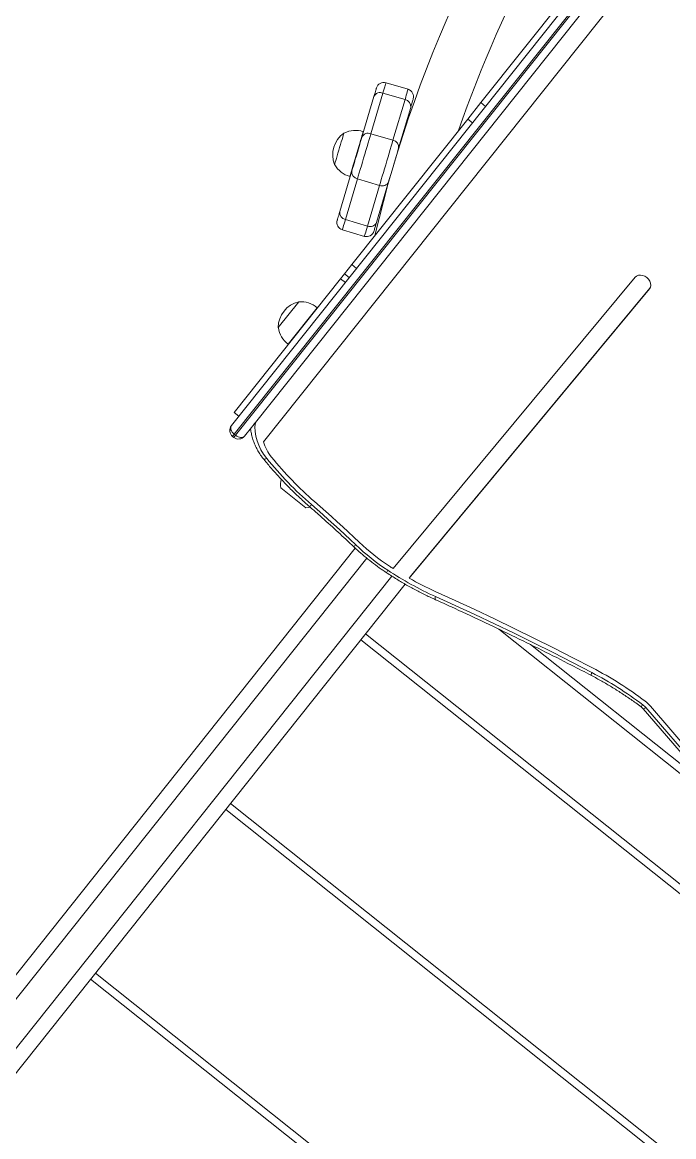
# Model space of a CAD drawing. Header units: millimetres. Extents: x -229914 to 856942, y -268655 to 87212.
# Drawn here: x -141625 to -141201, y 23173 to 23899 of the extents above; entities that cross this region are included whole.
import ezdxf

# ---------------------------------------------------------------- set-up
doc = ezdxf.new("R2010")
doc.units = ezdxf.units.MM

# ---------------------------------------------------------------- blocks, each defined once
blk = doc.blocks.new('Т912NEW')
at = {"color": 7, "linetype": 'Continuous', "lineweight": 15}
for p, q in [((-3100.25, -497.62), (-3100.25, 7.17)), ((-3095.25, 3.95), (-3095.25, -500.84)), ((-3094.25, -500.84), (-3094.25, 3.95)), ((-3089.25, 7.17), (-3089.25, -486.35)), ((-3077.25, -4.6), (-3077.25, -492.85)), ((-3104.25, -231.49), (-3104.25, -113)), ((-3100.25, -231.49), (-3104.25, -231.49)), ((-3104.25, -231.49), (-3104.25, -245.25)), ((-3100.25, -245.25), (-3104.25, -245.25)), ((-3104.25, -366.55), (-3104.25, -245.25)), ((-3160.65, -259.93), (-3146.74, -254.31)), ((-3158.02, -266.43), (-3144.11, -260.82)), ((-3133.75, -286.46), (-3144.11, -260.82)), ((-2954.59, -257.91), (-2959.65, -504.83)), ((-2942.63, -257.44), (-2947.61, -500.67)), ((-2942.59, -258.05), (-2947.61, -503.24)), ((-3158.02, -266.43), (-3147.66, -292.08)), ((-3138.04, -262.49), (-3127.68, -288.14)), ((-3150.86, -297.51), (-3161.22, -271.86)), ((-3130.87, -280.25), (-3130.64, -280.16)), ((-3147.66, -292.08), (-3133.75, -286.46)), ((-3152.24, -294.09), (-3152.42, -294.17)), ((-3161.49, -302.6), (-3161.71, -302.69)), ((-3119.07, -309.45), (-3108.71, -335.09)), ((-3131.89, -344.46), (-3142.25, -318.81)), ((-3136.18, -320.49), (-3122.27, -314.87)), ((-3111.91, -340.52), (-3122.27, -314.87)), ((-3115.88, -317.34), (-3115.66, -317.25)), ((-3153.65, -322.62), (-3153.44, -322.53)), ((-3141.06, -322.3), (-3140.87, -322.22)), ((-3136.18, -320.49), (-3125.82, -346.14)), ((-3125.82, -346.14), (-3111.91, -340.52)), ((-3123.19, -352.65), (-3109.28, -347.03)), ((-3100.25, -366.55), (-3104.25, -366.55)), ((-3104.25, -366.55), (-3104.25, -374.2)), ((-3100.25, -374.2), (-3104.25, -374.2)), ((-3104.25, -374.2), (-3104.25, -378.31)), ((-3100.25, -378.31), (-3104.25, -378.31)), ((-3104.25, -489.87), (-3104.25, -378.31)), ((-3104.45, -402.65), (-3104.45, -433.02)), ((-3104.25, -402.66), (-3104.45, -402.66)), ((-3116.01, -407.09), (-3116.25, -407.08)), ((-3116.25, -407.08), (-3116.25, -428.58)), ((-3116.25, -428.58), (-3116.01, -428.58)), ((-3104.45, -433), (-3104.25, -433)), ((-2772.64, -470.5), (-2730.7, -478.47)), ((-2775.26, -474.83), (-2549.04, -517.8)), ((-2774.32, -473.13), (-2548.1, -516.1)), ((-3100.25, -489.87), (-3104.25, -489.87)), ((-3089.25, -490.49), (-3089.25, -497.62)), ((-3089.05, -491.4), (-3089.25, -491.17)), ((-2680.48, -492.83), (-2881.18, -492.83)), ((-3095.25, -500.84), (-3094.25, -500.84)), ((-2947.61, -500.67), (-2947.61, -503.24)), ((-3095.25, -502.62), (-3094.25, -502.62)), ((-2947.25, -507.9), (-2947.25, -1042.63)), ((-3049.75, -509.33), (-3028.75, -509.33)), ((-2987.25, -1042.63), (-2987.25, -509.8)), ((-2947.25, -549.25), (-2231.25, -549.25)), ((-2947.25, -690.67), (-2231.25, -690.67)), ((-2947.25, -832.1), (-2231.25, -832.1))]:
    blk.add_line(p, q, dxfattribs=at)
at = {"color": 8, "linetype": 'Continuous', "lineweight": 15}
for p, q in [((-2942.59, -257.91), (-2942.59, -258.05)), ((-3127.12, -289.52), (-3127.06, -289.5)), ((-3119.63, -308.07), (-3119.57, -308.04)), ((-2858.78, -487.83), (-2706.8, -487.83)), ((-3095.25, -500.84), (-3095.25, -502.62)), ((-3094.25, -502.62), (-3094.25, -500.84)), ((-2977.25, -510.23), (-2977.25, -1035.56)), ((-2957.25, -1035.56), (-2957.25, -509.23)), ((-2231.25, -554.25), (-2947.25, -554.25)), ((-2231.25, -695.67), (-2947.25, -695.67)), ((-2231.25, -837.1), (-2947.25, -837.1))]:
    blk.add_line(p, q, dxfattribs=at)
at = {"color": 7, "linetype": 'Continuous', "lineweight": 15, "flags": 128}
for points in [[(-3144.11, -260.82), (-3144.71, -259.34), (-3145.24, -258.03), (-3145.69, -256.91), (-3146.06, -255.99), (-3146.36, -255.26), (-3146.57, -254.73), (-3146.7, -254.41), (-3146.74, -254.31)], [(-2942.59, -258.05), (-2942.77, -256.86), (-2943.35, -255.74), (-2944.28, -254.78), (-2945.51, -254.03), (-2946.95, -253.56), (-2948.5, -253.38), (-2950.05, -253.52), (-2951.51, -253.96), (-2952.77, -254.68), (-2953.74, -255.62), (-2954.36, -256.72), (-2954.59, -257.91)], [(-3160.65, -259.93), (-3160.61, -260.03), (-3160.48, -260.35), (-3160.27, -260.88), (-3159.97, -261.6), (-3159.6, -262.53), (-3159.14, -263.65), (-3158.62, -264.96), (-3158.02, -266.43)], [(-3140.23, -257.07), (-3140.2, -257.16), (-3140.09, -257.42), (-3139.91, -257.86), (-3139.67, -258.47), (-3139.36, -259.24), (-3138.98, -260.18), (-3138.54, -261.26), (-3138.04, -262.49)], [(-3161.22, -271.86), (-3161.72, -270.63), (-3162.16, -269.54), (-3162.53, -268.61), (-3162.85, -267.83), (-3163.09, -267.23), (-3163.27, -266.79), (-3163.38, -266.52), (-3163.41, -266.44)], [(-3122.27, -314.87), (-3122.97, -313.15), (-3123.76, -311.2), (-3124.62, -309.06), (-3125.54, -306.78), (-3126.51, -304.38), (-3127.51, -301.91), (-3128.51, -299.42), (-3129.51, -296.96), (-3130.48, -294.56), (-3131.4, -292.27), (-3132.27, -290.13), (-3133.05, -288.19), (-3133.75, -286.46)], [(-3127.68, -288.14), (-3127.06, -289.69), (-3126.34, -291.46), (-3125.55, -293.42), (-3124.7, -295.52), (-3123.82, -297.69), (-3122.93, -299.9), (-3122.05, -302.07), (-3121.2, -304.17), (-3120.41, -306.13), (-3119.7, -307.9), (-3119.07, -309.45)], [(-3152.43, -294.16), (-3152.36, -294.32), (-3152.16, -294.81), (-3151.84, -295.62), (-3151.39, -296.72), (-3150.84, -298.09), (-3150.19, -299.7), (-3149.46, -301.51), (-3148.66, -303.48), (-3147.82, -305.55), (-3146.96, -307.7), (-3146.09, -309.85), (-3145.23, -311.97), (-3144.41, -313.99), (-3143.65, -315.89), (-3142.96, -317.6), (-3142.35, -319.1), (-3141.85, -320.34), (-3141.46, -321.29), (-3141.2, -321.94), (-3141.07, -322.27), (-3141.05, -322.31)], [(-3142.25, -318.81), (-3142.88, -317.27), (-3143.59, -315.49), (-3144.38, -313.53), (-3145.23, -311.44), (-3146.11, -309.26), (-3147, -307.06), (-3147.88, -304.88), (-3148.73, -302.79), (-3149.52, -300.83), (-3150.23, -299.05), (-3150.86, -297.51)], [(-3147.66, -292.08), (-3146.96, -293.8), (-3146.17, -295.75), (-3145.31, -297.89), (-3144.39, -300.18), (-3143.42, -302.58), (-3142.42, -305.04), (-3141.42, -307.53), (-3140.42, -310), (-3139.45, -312.39), (-3138.53, -314.68), (-3137.66, -316.82), (-3136.88, -318.77), (-3136.18, -320.49)], [(-3161.71, -302.69), (-3161.64, -302.86), (-3161.44, -303.36), (-3161.11, -304.18), (-3160.66, -305.29), (-3160.11, -306.65), (-3159.48, -308.21), (-3158.78, -309.93), (-3158.05, -311.74), (-3157.31, -313.57), (-3156.58, -315.38), (-3155.89, -317.1), (-3155.25, -318.66), (-3154.71, -320.02), (-3154.26, -321.13), (-3153.93, -321.95), (-3153.72, -322.45), (-3153.65, -322.62), (-3153.65, -322.62)], [(-3109.28, -347.03), (-3109.32, -346.92), (-3109.45, -346.6), (-3109.66, -346.08), (-3109.96, -345.35), (-3110.33, -344.42), (-3110.79, -343.3), (-3111.31, -342), (-3111.91, -340.52)], [(-3108.71, -335.09), (-3108.21, -336.33), (-3107.77, -337.41), (-3107.4, -338.35), (-3107.08, -339.12), (-3106.84, -339.73), (-3106.66, -340.17), (-3106.55, -340.43), (-3106.52, -340.52)], [(-3129.7, -349.88), (-3129.73, -349.79), (-3129.84, -349.53), (-3130.02, -349.09), (-3130.26, -348.48), (-3130.58, -347.71), (-3130.95, -346.78), (-3131.39, -345.69), (-3131.89, -344.46)], [(-3125.82, -346.14), (-3125.22, -347.62), (-3124.69, -348.92), (-3124.24, -350.04), (-3123.87, -350.97), (-3123.57, -351.7), (-3123.36, -352.22), (-3123.23, -352.54), (-3123.19, -352.65)], [(-2817.78, -474.53), (-2831.8, -477.29), (-2845.78, -480.15), (-2859.73, -483.11), (-2873.65, -486.17), (-2887.53, -489.32), (-2901.36, -492.57), (-2915.16, -495.92), (-2928.92, -499.37)], [(-2926.71, -501.89), (-2913.01, -498.46), (-2899.28, -495.12), (-2885.5, -491.88), (-2871.69, -488.74), (-2857.84, -485.7), (-2843.95, -482.75), (-2830.03, -479.91), (-2816.07, -477.16)], [(-3089.25, -486.35), (-3087.67, -488.73), (-3085.76, -490.96), (-3083.55, -493.01), (-3081.05, -494.87), (-3078.31, -496.52), (-3075.36, -497.92), (-3072.22, -499.08), (-3068.93, -499.96)], [(-3095.25, -500.84), (-3096.23, -500.77), (-3097.17, -500.59), (-3098.03, -500.29), (-3098.79, -499.9), (-3099.41, -499.41), (-3099.87, -498.85), (-3100.16, -498.25), (-3100.25, -497.62)], [(-3089.25, -497.62), (-3089.35, -498.25), (-3089.63, -498.85), (-3090.09, -499.41), (-3090.72, -499.9), (-3091.47, -500.29), (-3092.34, -500.59), (-3093.28, -500.77), (-3094.25, -500.84)], [(-3028.75, -509.33), (-3027.63, -508.14), (-3026.92, -507.24)], [(-3027.34, -505.39), (-3022.47, -505.61), (-3017.6, -505.85), (-3012.73, -506.12), (-3007.86, -506.42), (-3003, -506.75), (-2998.14, -507.11), (-2993.28, -507.49), (-2988.43, -507.9)], [(-2987.63, -505.15), (-2992.54, -504.73), (-2997.45, -504.34), (-3002.36, -503.98), (-3007.27, -503.65), (-3012.19, -503.35), (-3017.12, -503.07), (-3022.04, -502.83), (-3026.97, -502.61)]]:
    blk.add_lwpolyline(points, dxfattribs=at)
at = {"color": 8, "linetype": 'Continuous', "lineweight": 15, "flags": 128}
for points in [[(-2816.07, -477.16), (-2815.83, -477.82), (-2815.6, -478.34), (-2815.39, -478.68), (-2815.2, -478.85), (-2815.12, -478.86)], [(-2774.32, -473.13), (-2774.56, -473.8), (-2774.79, -474.31), (-2774.99, -474.66), (-2775.18, -474.82), (-2775.26, -474.83)], [(-3068.93, -499.96), (-3069.21, -500.62), (-3069.47, -501.12), (-3069.71, -501.46), (-3069.92, -501.62), (-3070.02, -501.63)], [(-2926.71, -501.89), (-2926.4, -502.54), (-2926.11, -503.04), (-2925.83, -503.37), (-2925.6, -503.52), (-2925.48, -503.52)]]:
    blk.add_lwpolyline(points, dxfattribs=at)
at = {"color": 7, "linetype": 'Continuous', "lineweight": 15}
for centre, radius, start, end in [((-2366.1, 7.17), 816.75, 154.65806, 205.34194), ((-2366.1, 7.17), 783.25, 160.46274, 199.53726), ((-3144.87, -258.94), 5, 22, 112), ((-3158.78, -264.56), 5, 112, 202), ((-3141.95, -264.8), 4.53, 30.55581, 118.53736), ((-3156.81, -270.8), 4.53, 105.44919, 193.45984), ((-3131.58, -290.45), 4.53, 30.55165, 118.53921), ((-3147.48, -308.54), 15.21, 108.9847, 157.04421), ((-3146.45, -296.45), 4.53, 105.45813, 193.44979), ((-3144.88, -307.48), 17.5, 164.09996, 239.90004), ((-3123.48, -310.5), 4.53, 285.45324, 13.45468), ((-3138.35, -316.51), 4.53, 210.55165, 298.53921), ((-3147.48, -308.53), 15.21, 246.95579, 295.0153), ((-3113.12, -336.15), 4.53, 285.45566, 13.44589), ((-3111.15, -342.39), 5, 292, 22), ((-3127.98, -342.15), 4.53, 210.55581, 298.53736), ((-3125.06, -348.01), 5, 202, 292), ((-3105.25, -417.84), 15.21, 86.9847, 135.04421), ((-3102.44, -417.83), 17.5, 142.09996, 217.90004), ((-3105.25, -417.83), 15.21, 224.95579, 273.0153), ((-2770.62, -719.5), 249.47, 91.54302, 100.89647), ((-2776.73, -492.1), 21.98, 79.28927, 91.59744), ((-2770.61, -713.26), 240.44, 91.54291, 100.89698), ((-2776.73, -485.84), 12.93, 79.28949, 91.59567), ((-3061.18, -470.36), 27.64, 234.45522, 257.90305), ((-3095.25, -497.62), 5, 180, 270), ((-3094.25, -497.62), 5, 270, 0), ((-3017.73, -269.86), 235.73, 257.455, 267.66333), ((-3017.72, -276.01), 226.78, 257.45559, 267.66297), ((-2981.29, -293.41), 212.51, 279.11692, 284.26579), ((-3039.25, -498.33), 15.21, 205.33916, 226.32642), ((-2975.29, -358.19), 150.29, 264.98278, 275.16497), ((-2975.29, -364.51), 141.18, 264.98319, 275.16457), ((-2982.55, -284.55), 221.47, 275.17375, 275.93527), ((-2981.8, -284.77), 224, 275.1335, 284.23661)]:
    blk.add_arc(centre, radius, start, end, dxfattribs=at)
at = {"color": 8, "linetype": 'Continuous', "lineweight": 15}
for centre, radius, start, end in [((-2766.92, -473.03), 10.17, 179.33933, 189.43291), ((-3034.13, -505.51), 6.79, 345.78279, 0.96748), ((-2991.93, -507.98), 3.5, 331.00324, 1.16817), ((-2958.33, -507.94), 3.42, 178.8816, 209.75086)]:
    blk.add_arc(centre, radius, start, end, dxfattribs=at)
at = {"color": 7, "linetype": 'Continuous', "lineweight": 15}
for points, knots in [([(-2925.48, -503.52), (-2921.79, -502.59), (-2911.09, -499.88), (-2893.29, -495.58), (-2872.07, -490.69), (-2850.76, -486.04), (-2831.77, -482.11), (-2819.87, -479.78), (-2815.12, -478.86)], [0, 0, 0, 0, 0.101347, 0.294064, 0.486775, 0.679493, 0.872206, 1, 1, 1, 1]), ([(-2815.12, -478.86), (-2813.84, -478.62), (-2810.11, -477.92), (-2803.88, -476.93), (-2796.41, -475.99), (-2788.9, -475.29), (-2782.4, -474.88), (-2778.42, -474.74), (-2776.95, -474.7)], [0, 0, 0, 0, 0.102444, 0.298351, 0.494267, 0.690184, 0.886108, 1, 1, 1, 1]), ([(-2776.95, -474.7), (-2776.76, -474.69), (-2776.19, -474.69), (-2775.63, -474.77), (-2775.26, -474.83)], [0, 0, 0, 0, 0.334925, 1, 1, 1, 1]), ([(-3089.25, -491.17), (-3089.25, -490.88), (-3089.25, -490.33), (-3089.25, -488.82), (-3089.25, -487.48), (-3089.25, -486.62), (-3089.25, -486.35)], [0, 0, 0, 0, 0.307502, 0.586377, 0.871859, 1, 1, 1, 1]), ([(-3089.12, -491.46), (-3089.1, -491.47), (-3088.43, -492.23), (-3086.85, -493.59), (-3084.4, -495.5), (-3081.7, -497.2), (-3078.82, -498.69), (-3075.77, -499.97), (-3072.83, -500.95), (-3070.88, -501.42), (-3070.03, -501.63)], [0, 0, 0, 0, 0.002683, 0.148396, 0.294824, 0.441838, 0.589254, 0.736976, 0.884853, 1, 1, 1, 1]), ([(-3070.03, -501.63), (-3068.71, -501.91), (-3064.91, -502.74), (-3058.57, -503.93), (-3050.99, -505.11), (-3043.34, -506.04), (-3035.53, -506.77), (-3030.25, -507.04), (-3027.55, -507.17)], [0, 0, 0, 0, 0.094917, 0.274141, 0.453377, 0.632598, 0.811824, 1, 1, 1, 1]), ([(-3027.55, -507.17), (-3025.06, -507.28), (-3017.82, -507.6), (-3006.11, -508.3), (-2995.71, -509.08), (-2990.05, -509.57), (-2988.87, -509.67)], [0, 0, 0, 0, 0.192884, 0.56002, 0.907848, 1, 1, 1, 1]), ([(-2961.31, -509.64), (-2959.98, -509.51), (-2956.13, -509.14), (-2949.82, -508.35), (-2942.37, -507.18), (-2935, -505.77), (-2929.39, -504.5), (-2926.23, -503.71), (-2925.48, -503.52)], [0, 0, 0, 0, 0.109373, 0.315907, 0.522463, 0.729017, 0.935578, 1, 1, 1, 1]), ([(-2988.87, -509.67), (-2987.78, -509.76), (-2984.64, -510.02), (-2979.44, -510.25), (-2973.26, -510.29), (-2967.21, -510.11), (-2963.23, -509.79), (-2961.31, -509.64)], [0, 0, 0, 0, 0.118795, 0.342377, 0.565964, 0.789569, 1, 1, 1, 1])]:
    blk.add_open_spline(points, degree=3, knots=knots, dxfattribs=at)

msp = doc.modelspace()

# ---------------------------------------------------------------- block references
at = {"rotation": 321.4676820499667}
msp.add_blockref('Т912NEW', (-138753.82306, 22094.20638), dxfattribs=at)

doc.saveas('drawing.dxf')
